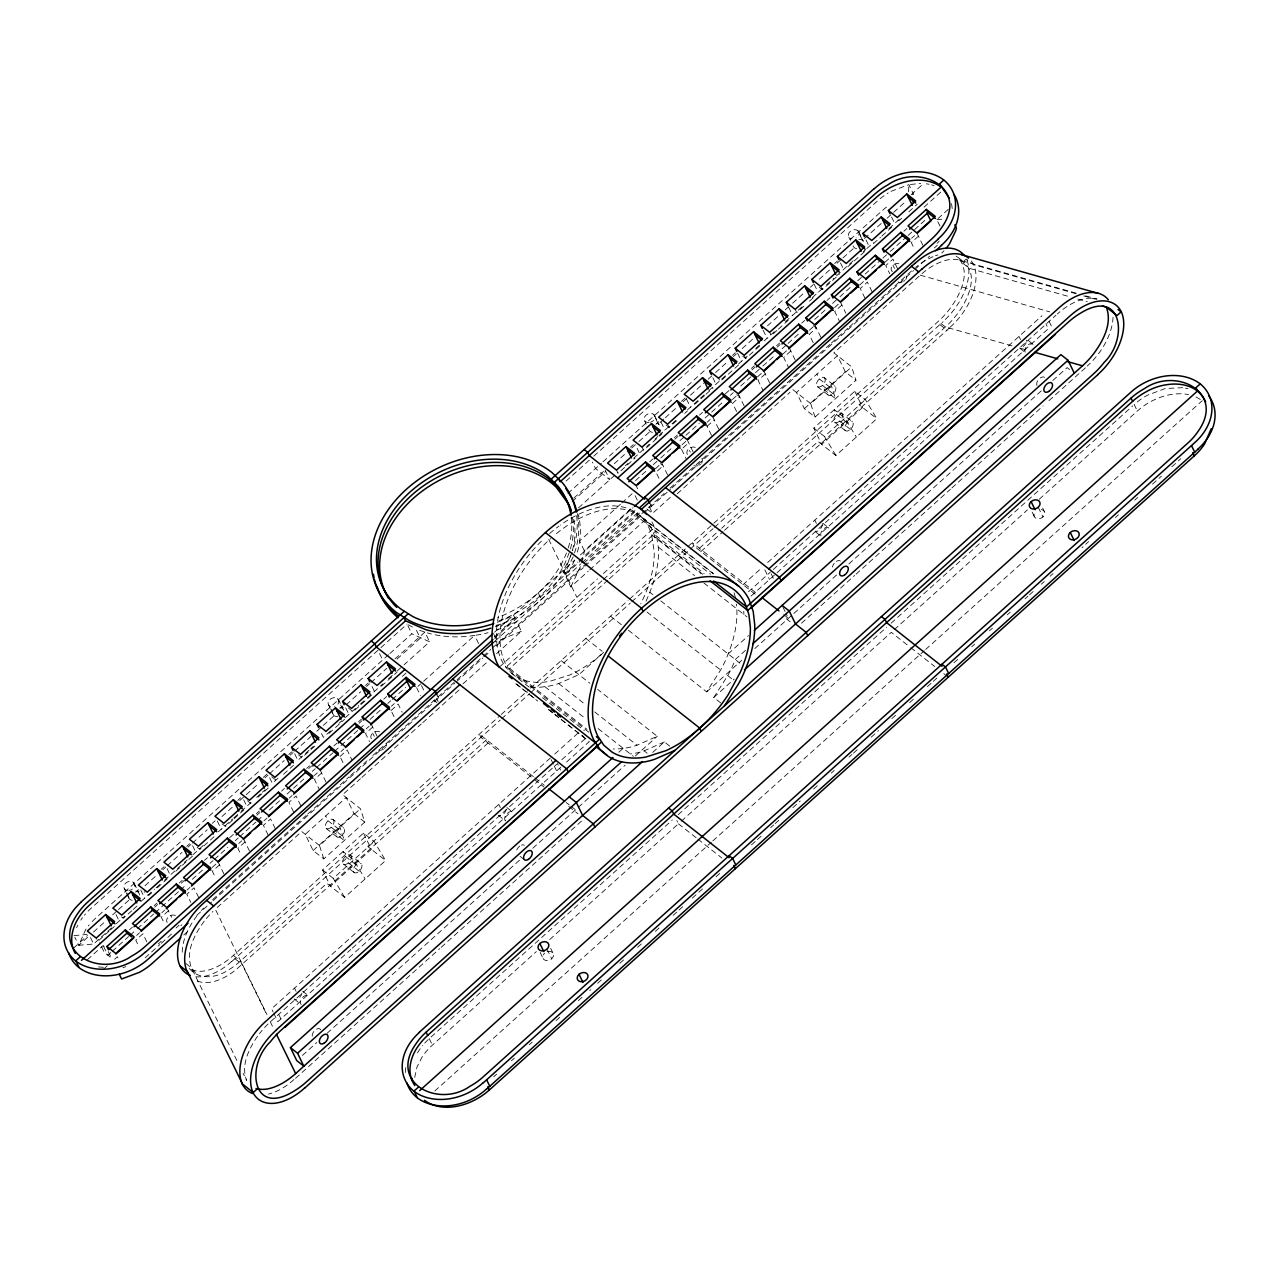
<?xml version="1.0" encoding="UTF-8"?>
<svg xmlns="http://www.w3.org/2000/svg" width="1279" height="1279" viewBox="0 0 1279 1279"><rect width="100%" height="100%" fill="white"/><g stroke="black" fill="none" stroke-linecap="round" stroke-linejoin="round"><path stroke-width="0.75" stroke-dasharray="5 3.75" d="M182.242 952.231C182.481 938.674 189.148 926.124 197.158 915.524A55.381 33.062 -51.8 0 1 199.188 912.982M908.586 191.818L908.889 184.64L920.752 183.409M414.716 1077.382L416.954 1067.086L422.198 1056.838A55.381 42.671 -25.9 0 1 432.398 1045.119L536.365 951.592M570.466 549.011L572.161 541.752A101.68 78.339 -25.9 0 0 572.289 516.908M572.48 550.37L573.727 544.982A101.68 78.339 -25.9 0 0 573.136 516.764M569.251 552.64L564.918 563.415A101.68 78.339 -25.9 0 1 502.647 619.436L495.932 621.946M572.033 552.256L566.501 566.661A101.68 78.339 -25.9 0 1 504.214 622.681L495.932 625.767M646.007 601.162A80.097 47.819 -51.8 0 0 649.812 592.257L651.443 588.164A107.324 64.078 -51.8 0 0 658.621 549.426L655.759 531.073L651.635 534.782L654.24 551.777A101.68 60.705 -51.8 0 1 644.36 596.174L640.763 603.864M628.341 630.195L706.663 691.859L720.621 670.004A80.097 47.819 -51.8 0 0 728.135 653.937L729.765 649.828A107.324 64.078 -51.8 0 0 736.944 611.09L736.496 604.136M573.168 556.845L564.503 573.935L562.92 570.69L564.295 568.579A107.324 82.687 -25.9 0 0 570.994 555.118M574.751 560.074L566.069 577.165L570.786 586.885L588.292 571.137M76.596 927.787L77.811 925.213M745.465 650.356L735.249 659.532A80.097 47.819 -51.8 0 1 727.735 675.616L713.778 697.471L722.939 704.681M417.482 1052.873L419.048 1050.347A55.381 42.671 -25.9 0 1 422.694 1045.455M570.786 586.885L580.762 565.894A80.097 61.728 -25.9 0 0 584.311 550.689L632.434 507.411M257.511 1036.246C248.973 1048.732 240.66 1065.183 246.655 1080.403L243.154 1073.257M204.272 921.136C194.712 934.118 185.199 951.56 191.466 967.899L237.894 1062.545M377.96 650.276L90.985 908.41A55.381 42.671 -25.9 0 0 84.43 915.22M380.87 647.654L407.106 624.072M566.069 481.08L589.379 460.12M593.792 456.139L877.81 200.675A55.381 42.671 -25.9 0 1 888.202 192.969M388.512 654.752L95.701 918.114A55.381 42.671 -25.9 0 0 91.193 922.591M389.967 653.441L411.822 633.792L429.632 641.786L404.036 664.808M567.876 493.422L601.466 463.206M602.937 461.879L882.526 210.395A55.381 42.671 -25.9 0 1 887.514 206.319M73.686 947.995L87.516 935.541M135.686 892.23L138.532 889.656M161.202 869.272L164.064 866.698M186.734 846.298L189.596 843.74M212.266 823.34L215.128 820.766M237.798 800.382L240.644 797.808M263.33 777.408L267.615 773.555M288.846 754.45L291.708 751.876M339.91 708.534L342.772 705.96M365.442 685.56L368.288 683.002M395.051 658.925L424.9 632.082L429.632 641.786M573.791 498.155L603.656 471.296M630.403 447.234L633.265 444.66M655.935 424.26L658.797 421.702M681.467 401.302L685.752 397.449M732.531 355.37L735.377 352.812M834.643 263.522L837.489 260.964M911.144 194.712L923.582 183.521M87.596 937.347L78.754 945.293L74.821 937.187M93.495 932.039L105.262 921.456M112.632 914.837L117.044 910.856M118.515 909.529L129.85 899.345L126.717 892.87M135.718 891.079A5.644 4.349 -25.9 0 1 138.036 891.975L139.059 891.063M144.991 885.739L156.837 875.076M162.769 869.752L165.726 867.082M167.213 865.755L182.018 852.438M187.949 847.114L190.907 844.444M192.394 843.117L207.198 829.799M222.002 816.482L233.865 805.818M239.781 800.494L259.045 783.18M264.961 777.856L267.919 775.186M269.405 773.859L284.21 760.541M290.141 755.218L293.099 752.548M294.586 751.221L310.877 736.576M316.808 731.236L334.123 715.664L330.973 709.19M343.332 707.383L342.308 708.31L337.592 698.59M346.241 704.777L360.758 691.715M366.561 686.487L369.471 683.881M370.926 682.57L386.897 668.214M397.05 659.069L420.279 638.189L415.563 628.469M572.193 501.544L605.575 471.519M614.288 463.685L630.259 449.313M631.698 448.002L637.518 442.774M638.956 441.479L650.148 431.407M663.801 419.128L658.333 424.036L653.617 414.332M665.288 417.801L677.119 407.138M683.05 401.814L688.965 396.474M690.452 395.147L706.743 380.487M708.214 379.16L714.146 373.836M715.616 372.493L727.463 361.845M733.395 356.505L736.352 353.851M742.268 348.512L752.644 339.191M767.448 325.873L779.295 315.21M785.21 309.886L791.125 304.562M792.612 303.219L804.459 292.571M810.374 287.231L813.348 284.577M819.263 279.238L831.11 268.59M837.026 263.25L841.47 259.253M842.957 257.926L854.34 247.678M881.215 223.505L862.526 240.324L857.809 230.604A5.644 4.349 -25.9 0 0 849.224 232.522A5.644 4.349 -25.9 0 0 851.958 238.869M887.114 218.197L906.251 200.979M95.046 942.751L106.349 932.567M107.772 931.288L112.008 927.483M116.293 923.63L124.814 915.972M141.106 901.295L154.583 889.193M155.99 887.914L161.65 882.83M164.495 880.272L182.945 863.677M184.352 862.414L187.182 859.856M192.889 854.74L204.224 844.54M218.405 831.766L232.586 819.024M233.993 817.761L239.653 812.661M241.091 811.382L251.036 802.429M256.695 797.329L260.948 793.524M262.355 792.245L265.185 789.703M277.991 778.192L272.331 783.276L269.182 776.801M309.166 750.133L297.847 760.318L293.914 752.212M310.589 748.87L313.419 746.328M330.462 730.996L323.379 737.359L320.23 730.869M338.935 723.354L341.765 720.812M345.346 717.599L358.807 705.48M360.23 704.217L365.89 699.117M367.297 697.854L382.933 683.801M388.592 678.701L392.829 674.896M396.922 671.203L402.613 666.087M578.508 507.875L618.125 472.239M625.207 465.876L628.021 463.334M633.697 458.234L649.316 444.181M654.976 439.097L657.806 436.555M658.989 435.484L670.596 425.044M672.019 423.765L677.678 418.681M687.606 409.728L698.958 399.528M700.364 398.265L706.024 393.165M708.854 390.623L720.237 380.391M721.66 379.112L725.896 375.291M738.67 363.812L747.192 356.154M755.665 348.512L759.918 344.706M764.202 340.853L775.538 330.637M785.45 321.732L796.833 311.5M798.24 310.221L803.899 305.137M812.405 297.495L825.179 285.984M826.602 284.721L833.668 278.358M836.498 275.816L853.541 260.484M863.213 251.787L865.595 249.645M866.794 248.574L873.413 242.61M888.985 228.605L901.775 217.11M109.131 931.128L97.812 941.312L96.229 938.067M110.538 929.849L114.774 926.044M131.817 910.712L123.344 918.338L119.778 915.54M133.24 909.433L137.477 905.628M151.689 892.838L148.86 895.38L144.111 891.639M157.349 887.754L167.245 878.849M175.815 871.143L192.777 855.875M214.073 836.738L199.924 849.464L196.358 846.65M232.522 820.127L225.456 826.49L220.707 822.765M233.929 818.864L243.841 809.959M258.054 797.169L269.373 786.985M283.586 774.211L293.483 765.306M314.762 746.153L302.036 757.6L298.471 754.802M328.975 733.379L344.531 719.374M371.486 695.136L353.1 711.684L348.352 707.942M381.446 686.168L397.018 672.178M620.891 470.8L635.039 458.074M646.423 447.842L661.978 433.837L659.612 431.966M666.151 425.076L669.125 427.426L677.614 419.784M684.681 413.421L687.51 410.879M694.657 404.452L704.553 395.547M705.96 394.284L713.042 387.921M738.575 364.947L720.173 381.494L718.606 378.248M742.747 356.202L745.705 358.536L759.854 345.81M776.897 330.478L771.237 335.562L769.67 332.332M778.303 329.215L788.216 320.294M803.836 306.241L796.769 312.604L795.186 309.374M809.495 301.157L815.155 296.073M819.327 287.311L822.301 289.646L839.264 274.377M847.817 266.687L864.796 251.419M873.349 243.713L880.432 237.35M881.839 236.087L891.735 227.182M901.711 218.213L898.881 220.755L896.515 218.885M908.777 211.85L917.267 204.224M87.356 959.714L103.151 945.517L105.517 947.387M402.357 676.383L406.45 672.706M924.046 207.134L941.28 191.626M154.104 905.676L157.061 903.022M179.284 883.038L182.242 880.368M204.464 860.383L207.422 857.713M229.644 837.729L234.089 833.732M256.312 813.748L259.269 811.094M281.492 791.109L284.45 788.44M306.672 768.455L309.63 765.785M358.52 721.82L361.477 719.15M383.7 699.165L386.658 696.511M674.369 437.722L677.326 435.052M699.549 415.067L702.507 412.398M751.381 368.432L754.354 365.778M776.561 345.794L779.535 343.124M801.741 323.139L804.715 320.469M826.921 300.485L829.895 297.831M903.949 231.211L906.907 228.541M129.483 929.769L132.44 927.115M154.663 907.131L157.621 904.461M181.33 883.149L184.288 880.48M256.871 815.203L259.829 812.533M308.719 768.567L311.676 765.897M333.899 745.913L336.857 743.259M359.079 723.274L362.037 720.605M649.748 461.815L652.706 459.145M674.928 439.161L677.886 436.507M725.289 393.868L729.733 389.871M751.94 369.887L754.914 367.217M777.12 347.233L780.094 344.563M110.825 952.567L107.868 955.221L103.151 945.517M112.312 951.224L128.603 936.58M130.09 935.237L136.006 929.913M137.492 928.586L153.784 913.925M155.271 912.598L178.964 891.271M180.451 889.944L186.366 884.62M192.298 879.281L204.144 868.633M210.076 863.293L213.033 860.639M214.504 859.296L227.838 847.306M235.256 840.655L238.214 837.985M239.685 836.658L255.992 821.997M257.463 820.67L263.394 815.331M269.309 810.007L281.172 799.343M287.088 794.019L306.352 776.705M312.268 771.365L315.242 768.711M316.712 767.368L333.004 752.723M334.49 751.381L358.184 730.069M359.671 728.742L364.115 724.745M370.031 719.406L381.893 708.758M387.809 703.418L390.782 700.764M392.253 699.421L405.587 687.431M635.535 480.6L647.382 469.953M653.297 464.613L659.229 459.289M660.715 457.962L672.562 447.298M679.964 440.631L684.409 436.635M685.896 435.308L699.229 423.317M705.145 417.977L724.41 400.663M730.325 395.339L733.283 392.669M740.701 386.002L754.034 374.012M755.505 372.685L761.437 367.361M762.908 366.018L774.77 355.37M782.172 348.703L786.617 344.706M788.088 343.38L799.951 332.716M814.755 319.398L826.602 308.735M832.533 303.411L838.448 298.071M839.935 296.744L851.782 286.08M857.713 280.756L863.629 275.433M865.116 274.09L881.407 259.445M882.894 258.102L888.809 252.778M890.296 251.451L906.587 236.791M908.074 235.464L927.323 218.133M136.613 935.381L139.571 932.711M161.793 912.726L164.751 910.072M186.974 890.088L189.931 887.418M212.154 867.434L216.599 863.437M238.805 843.453L241.779 840.783M263.986 820.798L266.959 818.144M289.166 798.16L292.14 795.49M314.346 775.506L317.32 772.836M341.013 751.524L343.971 748.854M366.194 728.87L369.151 726.216M391.374 706.232L394.332 703.562M655.392 468.753L661.307 463.43M682.043 444.772L686.487 440.775M707.223 422.118L710.181 419.448M732.403 399.464L736.848 395.467M757.584 376.825L762.028 372.828M782.764 354.171L787.209 350.174M809.431 330.19L813.876 326.193M834.611 307.536L839.056 303.539M859.792 284.897L864.236 280.9M884.972 262.243L889.417 258.246M911.639 238.262L914.597 235.592M103.551 969.162L107.708 965.437M114.614 959.218L117.38 956.724L118.963 959.969M168.444 910.792L161.298 917.219L164.447 923.694M219.508 864.876L212.362 871.303L215.512 877.778M245.024 841.918L237.894 848.329L241.044 854.82M321.621 773.028L314.474 779.455L319.19 789.159M340.006 756.481L347.153 750.07L351.869 759.774M372.669 727.096L365.538 733.522L369.471 741.612M391.07 710.564L398.201 704.137L402.134 712.227M417.961 686.375L420.679 683.913M423.605 681.291L474.637 635.375A80.097 61.728 -25.9 0 0 488.066 632.689M620.427 504.246L579.595 540.985A80.097 61.728 -25.9 0 1 577.293 552.432M621.882 502.935L633.553 492.447M657.47 470.944L663.177 465.796L660.412 463.622M682.986 447.97L688.71 442.838M707.095 426.291L714.226 419.88M765.29 373.948L758.143 380.375L762.86 390.095M790.822 350.99L783.675 357.417L788.392 367.121M841.87 305.057L834.739 311.484L839.456 321.205M918.466 236.167L911.319 242.594L914.469 249.069M940.001 226.111L936.852 219.636L949.306 208.429M494.541 632.21L574.591 560.186M580.442 554.942L632.977 507.683M494.653 636.75L515.085 618.381L513.503 615.135L511.088 616.43A107.324 82.687 -25.9 0 1 495.581 622.953M564.503 573.935L577.628 562.12M579.083 560.794L635.999 509.602M494.477 638.269L636.382 510.625M158.308 943.934L161.266 941.28M176.07 927.962L179.028 925.309M494.765 641.307L580.666 564.039M581.993 562.728L639.036 511.536M145.135 957.811L159.859 944.573M161.33 943.247L171.642 933.974M583.704 563.256L639.516 513.055M934.341 247.934L937.283 245.296M180.851 925.692L181.874 924.765M212.65 899.617L288.399 831.478M289.885 830.151L306.225 815.442M307.695 814.115L349.215 776.785M350.686 775.442L366.961 760.813M372.876 755.489L454.221 682.315M457.131 679.709L490.72 649.492M492.191 648.165L664.185 493.47M670.052 488.178L829.959 344.355M831.446 343.012L847.785 328.319M849.272 326.992L913.126 269.533M196.886 915.236L211.611 901.999M213.081 900.688L454.748 683.306M456.219 681.979L482.838 658.045M484.309 656.719L490.225 651.395M496.14 646.071L583.352 567.62M584.839 566.293L642.49 514.43M643.961 513.103L670.516 489.217M672.003 487.891L913.542 270.62M915.013 269.293L929.721 256.072M183.744 935.013L189.66 929.689M462.998 683.833L487.811 661.531M496.556 653.649L521.368 631.33L516.652 621.61L496.971 630.035M589.763 569.81L646.678 518.619M646.822 508.882L652.514 513.375L671.731 496.076M344.115 793.364L360.438 778.687M361.925 777.36L403.477 739.981M404.963 738.638L421.287 723.962M422.773 722.635L459.864 689.253M677.183 493.79L789.958 392.333M1076.055 293.147L959.937 260.213C950.537 257.511 940.736 261.332 932.631 265.984A55.381 33.062 -51.8 0 0 920.256 275.145L833.86 352.844L851.67 366.865L855.971 380.263L815.043 417.082L804.363 408.672L796.497 392.477L837.425 355.658L845.291 371.853L855.971 380.263M499.29 667.158L597.469 578.843M603.352 573.552L654.496 527.556L653.089 524.166A107.324 64.078 -51.8 0 0 651.219 520.697M601.977 580.794L506.948 666.279L586.949 729.286M603.464 579.451L653.953 534.046L704.153 573.568M607.893 580.138L508.85 669.221L505.189 663.193A101.68 60.705 -51.8 0 1 550.562 538.619M609.364 578.795L655.2 537.58L652.562 530.641A101.68 60.705 -51.8 0 0 554.462 535.23M313.115 850.519L354.059 813.7L346.193 797.504L305.249 834.324L313.115 850.519L323.795 858.928L364.739 822.109L360.438 808.728L342.628 794.707M804.363 408.672L845.291 371.853M323.795 858.928L319.494 845.547L360.438 808.728M815.043 417.082L810.726 403.684L851.67 366.865M363.492 833.141L371.358 849.336L330.414 886.155L322.564 869.96L363.492 833.141L374.171 841.55L385.603 860.543L344.659 897.362L326.864 883.341L240.468 961.057A55.381 33.062 -51.8 0 1 228.094 970.201C216.279 978.067 198.677 980.481 188.844 967.883C198.677 974.742 211.643 970.026 220.979 964.606A55.381 33.062 -51.8 0 0 233.354 955.445L499.817 715.76M854.724 391.278L862.59 407.473L821.662 444.293L813.796 428.097L854.724 391.278L865.403 399.688L876.834 418.681L835.89 455.5L818.096 441.495L721.644 528.259M501.288 714.449L529.01 689.509M530.465 688.198L628.053 600.427M629.508 599.116L686.423 547.924M687.878 546.613L938.29 321.365A55.381 33.062 -51.8 0 0 949.338 309.454C960.001 295.337 973.015 270.301 956.164 256.104M231.755 961.536L500.185 720.093M501.656 718.766L529.746 693.506M531.217 692.163L630.275 603.08M631.746 601.754L713.011 528.659M714.481 527.332L943.039 321.748M486.516 739.742L367.792 846.522L385.603 860.543M699.373 548.275L720.157 529.586M344.659 897.362L333.243 878.369L374.171 841.55M835.89 455.5L824.475 436.507L865.403 399.688M488.082 742.987L238.869 967.148A51.24 30.584 -51.8 0 1 195.591 980.242M700.956 551.505L723.067 531.616M724.538 530.289L950.153 327.36M603.624 652.418L578.923 674.641L558.667 683.546A80.097 47.819 -51.8 0 1 544.854 686.663L541.449 687.111A107.324 64.078 -51.8 0 1 528.739 686.727M550.354 757.999L271.564 1008.763L273.146 1012.009M554.718 754.066L578.028 733.107M742.827 584.871L761.756 567.844M767.64 562.552L1042.001 315.769M333.116 965.405L270.493 1021.729A55.381 33.062 -51.8 0 0 259.461 1033.64M334.586 964.094L350.766 949.53M352.237 948.203L368.416 933.654M369.887 932.327L386.066 917.778M387.553 916.451L445.092 864.7M446.563 863.373L462.838 848.728M464.309 847.401L482.055 831.446M483.526 830.119L557.468 763.611L560.618 770.086M561.849 759.678L586.613 737.407M748.487 591.793L770.342 572.129M773.299 569.475L915.252 441.783M916.723 440.456L1055.942 315.242M560.905 767.112L277.863 1021.713L273.93 1013.623M566.597 761.996L589.347 741.548L561.145 719.342M751.029 596.11L1048.3 328.719L1045.934 323.859M618.812 752.26L623.177 748.327A80.097 47.819 -51.8 0 0 636.99 745.225L657.246 736.304L597.709 689.445M728.135 653.937L748.551 635.567M302.468 1055.415L316.84 1042.497M327.104 1033.272L520.969 858.88M532.783 848.265L625.127 765.194M635.343 756.001L657.246 736.304M706.663 691.859L741.676 660.364M754.818 648.549L839.967 571.953M848.856 563.959L1041.234 390.91M1052.809 380.502L1067.166 367.585L1070.011 369.839M652.69 752.42L664.361 741.916L670.468 746.728M713.778 697.471L734.21 679.085M295.529 1078.325L439.72 948.634M441.191 947.307L582.728 819.999M801.501 623.225L854.58 575.47M856.051 574.143L932.727 505.189M934.198 503.862L950.393 489.281M951.864 487.97L1043.088 405.923M1048.972 400.631L1060.739 390.031M1062.209 388.72L1087.214 366.226M424.74 1043.104A55.381 42.671 -25.9 0 1 429.248 1038.628L672.322 819.983M678.238 814.675L886.683 627.19M891.111 623.193L1132.714 405.891M549.73 939.569L678.43 823.804L676.863 820.558M681.387 821.15L891.303 632.338L909.289 646.503M894.261 629.668L1027.437 509.889M1039.315 499.194L1137.335 411.023A55.381 42.671 -25.9 0 1 1150.556 401.686C1162.051 395.483 1175.577 392.093 1188.575 394.603M434.812 1090.987L711.348 842.237M712.835 840.911L924.221 650.771M925.692 649.444L1202.244 400.695M493.646 1076.806L496.604 1074.136M511.456 1060.771L514.43 1058.101M529.282 1044.735L532.256 1042.065M556.013 1020.69L561.961 1015.35M578.3 1000.658L582.76 996.645M597.613 983.279L603.544 977.939M619.835 963.295L624.28 959.298M637.582 947.323L642.026 943.326M655.344 931.352L659.772 927.371M673.09 915.396L677.518 911.399M679.005 910.072L683.434 906.076M692.307 898.098L702.667 888.793M715.984 876.818L720.413 872.822M751.46 844.891L755.905 840.895M757.376 839.568L761.82 835.587M770.677 827.609L773.635 824.939M775.122 823.612L781.037 818.304M792.852 807.657L800.254 801.006M813.556 789.047L817.984 785.05M831.286 773.092L834.244 770.438M849.032 757.136L851.99 754.466M853.461 753.139L859.376 747.831M871.207 737.184L878.593 730.533M891.895 718.574L896.339 714.577M909.641 702.619L914.069 698.622M927.387 686.663L931.815 682.666M933.286 681.339L939.202 676.031M953.99 662.73L958.435 658.733M971.736 646.758L974.694 644.088M989.498 630.787L992.456 628.133M1007.244 614.831L1010.202 612.161M1024.991 598.86L1027.948 596.206M1029.435 594.863L1035.351 589.555M1041.266 584.231L1044.224 581.561M1050.139 576.237L1053.097 573.584M1085.695 544.246L1088.669 541.577M1115.4 517.531L1118.374 514.861M1134.713 500.169L1137.686 497.499M1152.539 484.133L1161.444 476.124M1171.852 466.771L1180.757 458.745M664.361 741.916L644.12 750.821A80.097 47.819 -51.8 0 1 630.307 753.939M515.085 618.381L495.389 626.806M521.368 631.33L497.147 641.115A80.097 61.728 -25.9 0 1 492.799 642.41M891.015 191.338L908.889 184.64L913.606 194.36L910.584 195.079M933.03 256.631L925.5 260.388A55.381 33.062 -51.8 0 0 915.54 267.455M122.912 967.675L125.918 966.636M935.493 255.704L937.907 254.953M623.177 748.327L619.771 748.775A107.324 64.078 -51.8 0 1 613.265 748.934M936.852 219.636L942.431 219.157M74.038 935.573L87.052 934.453M103.439 967.292L97.828 966.892M1182.739 387.681L1165.281 388.512L1147.407 395.211A55.381 42.671 -25.9 0 0 1134.201 404.548L1137.335 411.023M926.348 183.808L929.034 184.256M1185.425 388.129L1188.015 388.736M1085.583 295.833L1096.998 299.078C1087.598 296.376 1077.797 300.197 1069.692 304.85A55.381 33.062 -51.8 0 0 1057.317 314.01M1076.151 293.754L973.351 264.609L966.237 259.013L962.144 262.691L969.258 268.302L1070.155 296.904M1083.761 295.913L1095.176 299.158M1077.765 299.062L1087.278 301.764M920.256 275.145L1049.691 311.852M1012.041 345.858L945.421 326.976L938.29 321.365M1019.651 348.016L1027.277 350.174M931.624 184.879L934.102 185.647M419.656 630.291L424.9 632.082M959.937 260.213C981.648 271.164 967.819 300.997 956.452 315.066A55.381 33.062 -51.8 0 1 945.421 326.96L859.024 404.676L876.834 418.681M1195.993 396.938L1200.901 399.815M408.433 624.823L412.43 627.078M509.841 671.635L515.757 676.335A101.68 60.705 -51.8 0 0 549.634 681.387L569.826 674.96A101.68 60.705 -51.8 0 0 602.329 653.569M957.635 257.095L964.766 262.707M1028.556 340.726L1032.824 344.083M1020.034 348.384L1025.726 352.876M939.873 324.594L946.988 330.206M813.38 325.681L816.354 328.016L809.207 334.443L813.924 344.163M824.443 377.769A5.644 3.373 -51.8 0 1 821.358 386.242A5.644 3.373 -51.8 0 1 816.881 382.469A5.644 3.373 -51.8 0 1 824.443 377.769L835.123 386.178A5.644 3.373 -51.8 0 1 832.037 394.651A5.644 3.373 -51.8 0 1 827.561 390.878A5.644 3.373 -51.8 0 1 835.123 386.178M830.007 387.329L819.311 378.92L816.961 374.06M833.141 393.804L822.461 385.395L824.827 390.255L835.507 398.664L831.206 385.283M817.345 386.562L828.025 394.971M841.742 413.389A5.644 3.373 -51.8 0 1 838.656 421.862A5.644 3.373 -51.8 0 1 834.18 418.105A5.644 3.373 -51.8 0 1 841.742 413.389L852.422 421.798A5.644 3.373 -51.8 0 1 849.336 430.272A5.644 3.373 -51.8 0 1 844.859 426.515A5.644 3.373 -51.8 0 1 852.422 421.798M847.306 422.965L836.626 414.556L834.26 409.696L844.939 418.105L856.37 437.098M850.439 429.44L839.759 421.031L842.126 425.891M834.643 422.182L845.323 430.591M792.932 389.663L810.726 403.684M813.796 428.097L824.475 436.507M736.8 394.572L739.758 396.906L732.627 403.333L737.343 413.053M822.909 523.335L828.616 527.811M815.826 532.128L820.095 535.485M910.792 647.67L934.773 666.567M943.774 673.649L948.267 677.183M755.585 592.529L692.259 542.664L693.826 545.909L755.218 594.239M783.691 614.671L788.376 618.349L786.025 613.488M786.217 618.652L790.87 622.313M642.729 517.819L713.33 573.408M713.41 573.951L636.686 513.55L637.965 517.052L710.58 574.239M657.566 538.747L703.002 574.511M651.635 534.782L700.7 573.408M658.477 547.236L694.513 575.598M703.914 583L746.984 616.91M649.812 592.257L652.945 594.735M660.779 600.89L739.838 663.146M646.982 612.033L720.621 670.004M727.735 675.616L733.842 680.412M610.531 616.174L622.393 625.527M585.83 638.397L602.137 651.251M561.113 660.635L589.891 683.274M558.667 683.546L585.302 704.521M594.703 711.923L636.99 745.209M644.12 750.821L647.158 753.219M544.854 686.663L585.59 718.734M598.124 728.598L633.361 756.337M588.868 732.212L505.285 666.407L507.667 669.509M511.472 673.234L531.632 689.093M542.472 697.647L584.343 730.597M516.604 684.041L536.093 699.613M548.611 709.477L553.311 713.17M554.878 714.401L559.578 718.111M515.757 683.785L520.457 687.494M522.024 688.726L537.692 701.052M548.643 709.685L553.343 713.394M554.91 714.625L559.61 718.318M561.177 719.565L586.246 739.294L582.233 735.377M678.43 823.804L696.415 837.969M697.918 839.152L721.9 858.033M533.359 776.625L479.385 734.146L480.968 737.375L533.039 778.383M534.91 777.856L544.278 785.242M566.149 802.445L569.267 804.907M570.834 806.138L575.518 809.831M433.949 700.364L436.794 702.603M534.59 779.598L543.895 786.937M568.707 806.457L578.012 813.78M506.868 807.561L512.559 812.053M498.346 815.235L505.477 820.83A5.644 3.373 -51.8 0 1 506.932 813.716A5.644 3.373 -51.8 0 1 513.119 812.757M520.089 856.386L524.374 859.744M354.059 813.7L364.739 822.109M333.211 819.615A5.644 3.373 -51.8 0 1 330.11 828.105A5.644 3.373 -51.8 0 1 325.649 824.331A5.644 3.373 -51.8 0 1 333.211 819.615L343.891 828.025A5.644 3.373 -51.8 0 1 340.79 836.514A5.644 3.373 -51.8 0 1 336.329 832.741A5.644 3.373 -51.8 0 1 343.891 828.025M338.759 829.192L328.079 820.782L325.729 815.922M271.756 776.833L276.504 780.574M341.909 835.667L331.229 827.257L333.595 832.117L344.275 840.527L339.958 827.129M326.113 828.408L336.793 836.818M350.51 855.251A5.644 3.373 -51.8 0 1 347.408 863.725A5.644 3.373 -51.8 0 1 342.948 859.952A5.644 3.373 -51.8 0 1 350.51 855.251L361.19 863.661A5.644 3.373 -51.8 0 1 358.104 872.134A5.644 3.373 -51.8 0 1 353.628 868.361A5.644 3.373 -51.8 0 1 361.19 863.661M356.058 864.812L345.378 856.402L343.028 851.542L353.707 859.952L365.123 878.961M359.207 871.287L348.527 862.877L350.894 867.738M343.411 864.044L354.091 872.454M319.494 845.547L301.7 831.526L215.32 909.225L266.991 1014.583M247.423 800.734L250.972 803.532M322.564 869.96L333.243 878.369M302.643 991.257L308.335 995.749A5.644 3.373 -51.8 0 0 302.691 997.412A5.644 3.373 -51.8 0 0 300.693 1003.823M294.122 998.931L301.236 1004.543M233.354 955.445L240.468 961.057L266.751 1014.631M234.92 958.69L242.051 964.286M185.775 963.423L191.466 967.899L195.975 973.495M503.382 663.481L501.64 660.396A101.68 60.705 -51.8 0 1 543.191 539.37M270.253 1021.761L273.77 1028.908M1049.132 321.381L1052.265 327.856M1019.027 336.441L1020.578 339.638M916.883 232.938L923.182 245.888M1042.689 508.083L1044.256 511.312M1038.228 507.235L1042.945 516.956M891.559 216.982L894.692 223.457M1032.153 512.128L1034.503 516.972M897.65 268.846L892.934 259.141L885.787 265.552L889.72 273.658M892.966 265.185L894.533 268.43M866.027 239.956L869.176 246.431M858.593 231.451L863.309 241.171M848.84 237.111L850.423 240.356M872.118 291.82L867.402 282.099L860.271 288.526L864.988 298.231M840.495 262.914L843.644 269.389M840.303 301.828L845.803 313.163M820.718 286.4L822.301 289.646M814.179 284.258L818.112 292.347M814.771 324.786L821.07 337.736M788.647 307.216L792.58 315.321M789.239 347.744L795.538 360.71M763.131 330.174L767.048 338.28M763.723 370.702L770.006 383.668M744.138 355.29L745.705 358.536M737.599 353.148L741.532 361.238M814.803 520.137L816.37 523.367M738.191 393.676L744.474 406.626M712.851 377.721L716 384.196M712.659 416.634L718.958 429.584M705.512 423.061L711.811 436.011M686.535 399.064L690.468 407.17M771.125 573.759L773.491 578.62M764.794 569.763L769.51 579.483M782.876 607.013L785.242 611.874M687.127 439.592L693.426 452.558M695.296 447.378A5.644 4.349 -25.9 0 0 688.71 448.865L690.276 452.095M681.563 449.265L686.279 458.969M667.558 424.18L669.125 427.426M661.003 422.038L664.936 430.128M654.4 415.179L659.117 424.9A5.644 4.349 -25.9 0 0 655.999 423.141M644.648 420.839L646.215 424.084M661.595 462.566L667.894 475.516M656.814 473.838L659.964 480.312M642.026 447.138L643.593 450.384M637.054 448.226L639.42 453.086M649.78 503.223L651.347 506.452M649.364 506.9L652.514 513.375M636.079 485.524L637.645 488.754M635.119 495.676L637.486 500.537M616.494 470.112L618.061 473.342M605.079 470.017L609.795 479.737L595.55 468.53L592.401 462.039M584.311 550.689L579.595 540.985L580.106 537.132A107.324 82.687 -25.9 0 0 578.46 514.973M548.723 539.338L576.893 597.357M538.219 592.912L541.353 599.387M493.998 634.624L497.147 641.115M551.137 759.614L553.503 764.474M554.287 766.105L556.637 770.949M478.57 643.481L474.637 635.375L470.112 636.063A107.324 82.687 -25.9 0 1 427.33 632.897M498.778 804.395L500.329 807.593M407.889 625.687L411.822 633.792M436.906 694.689L438.489 697.934M436.491 698.366L438.073 701.611M550.673 948.315L553.024 953.175M421.478 685.528L423.829 690.388M546.996 949.098L551.713 958.802M416.586 687.59L420.519 695.696M540.122 952.359L543.271 958.834M379.543 653.521L382.677 659.996M391.854 712.179L395.787 720.269M372.077 686.567L374.443 691.427M371.102 723.866L377.385 736.816M372.669 733.123L374.251 736.352M345.762 707.911L348.911 714.385M330.462 706.552A5.644 4.349 -25.9 0 1 329.934 699.469A5.644 4.349 -25.9 0 1 338.375 699.437L343.092 709.158M328.623 705.097L330.19 708.342M330.973 709.957L333.339 714.817M340.79 758.111L344.722 766.201M320.038 769.782L326.337 782.748M429.248 1038.628L432.398 1045.103M300.805 805.706L296.088 795.986L288.942 802.413L293.658 812.133M275.273 828.664L270.556 818.944L263.426 825.371L268.142 835.091M243.649 799.759L246.799 806.234M243.458 838.672L249.757 851.622M217.334 821.102L221.267 829.208M294.538 988.091L296.088 991.305M217.926 861.63L224.225 874.596M278.694 1014.375L281.044 1019.235M192.601 845.691L195.735 852.166M198.693 897.554L193.976 887.834L186.83 894.261L190.763 902.35M167.069 868.649L170.203 875.124M166.878 907.562L171.594 917.283M140.754 889.992L144.687 898.098M134.103 883.118L138.819 892.838A5.644 4.349 -25.9 0 1 139.363 895.044M133.32 882.27L138.036 891.975M124.351 888.777L125.934 892.023M126.717 893.637L129.067 898.497M146.845 941.856L142.912 933.766L135.782 940.193L138.915 946.668M116.005 914.581L119.155 921.056M108.283 951.56L111.433 958.035L104.302 952.423L99.586 942.703M90.473 937.539L93.623 944.014L78.754 945.293L85.517 929.849A55.381 42.671 -25.9 0 1 89.146 924.941M650.403 531.233L648.997 527.843A101.68 60.705 -51.8 0 0 560.234 525.189M734.082 592.737L735.425 597.581M951.544 203.633L952.519 210.763M743.723 611.33L743.93 614.512M405.347 1072.537A51.24 39.473 -25.9 0 1 405.859 1067.086M1041.154 509.554A5.644 4.349 -25.9 0 1 1044.128 515.517A5.644 4.349 -25.9 0 1 1035.974 518.267A5.644 4.349 -25.9 0 1 1035.83 511.344M1083.041 546.741A5.644 4.349 -25.9 0 1 1082.114 547.78M547.108 951.736A5.644 4.349 -25.9 0 1 553.503 955.781A5.644 4.349 -25.9 0 1 545.525 960.417A5.644 4.349 -25.9 0 1 544.598 953.207M590.866 989.642A5.644 4.349 -25.9 0 1 589.699 990.506M971.305 260.964A51.24 30.584 -51.8 0 1 973.527 264.449A51.24 30.584 -51.8 0 1 950.105 327.232M966.972 260.181A51.24 30.584 -51.8 0 1 942.975 321.621M1113.05 317.16A51.24 30.584 -51.8 0 1 1087.166 366.098M549.602 533.535A101.68 60.705 -51.8 0 1 558.891 526.165M206.319 918.594A55.381 33.062 -51.8 0 1 212.953 911.431M201.331 910.504A55.381 33.062 -51.8 0 1 203.553 908.122M294.01 1079.524A51.24 30.584 -51.8 0 1 268.414 1094.057M231.691 961.408A51.24 30.584 -51.8 0 1 194.392 976.532M1036.981 385.507A5.644 3.373 -51.8 0 1 1038.98 379.08A5.644 3.373 -51.8 0 1 1044.607 377.417M1026.525 340.15A5.644 3.373 -51.8 0 1 1026.493 341.301M1026.158 342.564A5.644 3.373 -51.8 0 1 1020.37 347.76M1025.182 352.157A5.644 3.373 -51.8 0 1 1028.252 344.786A5.644 3.373 -51.8 0 1 1033.64 345.762M312.22 1036.198A5.644 3.373 -51.8 0 1 315.561 1029.787A5.644 3.373 -51.8 0 1 320.677 1029.803M302.004 992.968A5.644 3.373 -51.8 0 1 294.905 999.347M506.228 809.271A5.644 3.373 -51.8 0 1 499.146 815.65M516.78 850.055A5.644 3.373 -51.8 0 1 520.329 845.675M521.48 845.099A5.644 3.373 -51.8 0 1 524.342 845.355M820.974 535.885A5.644 3.373 -51.8 0 1 824.044 528.515A5.644 3.373 -51.8 0 1 829.431 529.49M822.301 523.878A5.644 3.373 -51.8 0 1 820.031 529.33A5.644 3.373 -51.8 0 1 815.187 531.409M832.485 567.061A5.644 3.373 -51.8 0 1 834.244 563.304M836.37 561.401A5.644 3.373 -51.8 0 1 840.367 561.097M571.249 517.1A101.68 78.339 -25.9 0 1 567.141 551.217M566.469 553.008A101.68 78.339 -25.9 0 1 497.771 617.501M576.637 515.693A107.324 82.687 -25.9 0 1 572.704 550.546M574.479 552.944A80.097 61.728 -25.9 0 0 578.012 537.74L578.54 533.887A107.324 82.687 -25.9 0 0 577.293 513.518M939.282 241.06A55.381 42.671 -25.9 0 1 937.091 243.346M943.998 250.78A55.381 42.671 -25.9 0 1 941.808 253.05M80.785 920.129A55.381 42.671 -25.9 0 1 82.527 917.651M132.185 900.256A5.644 4.349 -25.9 0 1 128.619 897.442M127.468 890.536A5.644 4.349 -25.9 0 1 125.326 883.469A5.644 4.349 -25.9 0 1 134.295 883.437A5.644 4.349 -25.9 0 1 128.859 890.536M167.165 922.479A5.644 4.349 -25.9 0 1 169.036 916.388A5.644 4.349 -25.9 0 1 176.134 915.972M386.274 743.85A5.644 4.349 -25.9 0 1 386.082 746.233M385.443 747.4A5.644 4.349 -25.9 0 1 384.515 748.439M383.332 749.302A5.644 4.349 -25.9 0 1 377.913 749.926M371.358 738.75A5.644 4.349 -25.9 0 1 373.244 732.659A5.644 4.349 -25.9 0 1 380.327 732.243M337.832 716.576A5.644 4.349 -25.9 0 1 332.796 712.611M339.974 707.399A5.644 4.349 -25.9 0 1 343.539 710.197M338.375 699.437A5.644 4.349 -25.9 0 1 334.522 706.536M701.851 458.553A5.644 4.349 -25.9 0 1 701.484 463.126M700.54 464.181A5.644 4.349 -25.9 0 1 699.357 465.044M698.014 465.652A5.644 4.349 -25.9 0 1 693.953 465.652M652.482 432.318A5.644 4.349 -25.9 0 1 648.917 429.52M858.817 239.413A5.644 4.349 -25.9 0 1 863.853 243.378M856.674 248.59A5.644 4.349 -25.9 0 1 853.109 245.792M906.571 275.912A5.644 4.349 -25.9 0 1 905.74 279.462M904.797 280.501A5.644 4.349 -25.9 0 1 903.629 281.364M902.287 281.972A5.644 4.349 -25.9 0 1 898.21 281.988M649.14 422.598A5.644 4.349 -25.9 0 1 644.776 416.634A5.644 4.349 -25.9 0 1 653.905 414.588A5.644 4.349 -25.9 0 1 650.563 422.278M687.383 454.493A5.644 4.349 -25.9 0 1 688.71 448.865M857.809 230.604A5.644 4.349 -25.9 0 1 856.099 237.942M892.438 271.676A5.644 4.349 -25.9 0 1 892.454 265.696A5.644 4.349 -25.9 0 1 899.553 263.698"/><path stroke-width="1.5" d="M913.238 203.329L913.382 199.748M1211.245 428.705L1204.498 444.149A55.381 42.671 -25.9 0 1 1194.298 455.884L489.361 1089.964A55.381 42.671 -25.9 0 1 476.14 1099.301C460.648 1107.726 439.592 1111.451 424.452 1100.292M724.458 705.88L738.415 684.025A80.097 47.819 -51.8 0 0 745.929 667.942L747.576 663.849A107.324 64.078 -51.8 0 0 754.754 625.111L753.235 611.586L749.222 599.835A107.324 64.078 -51.8 0 0 641.562 608.26L545.43 532.576M81.121 901.983L404.18 611.378M874.276 188.541L551.201 479.145L552.768 482.375M408.081 613.888L87.851 901.919A55.381 42.671 -25.9 0 0 77.651 913.654C50.057 952.567 100.114 978.259 131.593 956.116A55.381 42.671 -25.9 0 0 144.799 946.78L493.07 633.521M490.864 628.149A80.097 61.728 -25.9 0 1 473.07 632.146L468.53 632.833A107.324 82.687 -25.9 0 1 425.747 629.652L405.523 620.827L89.418 905.164A55.381 42.671 -25.9 0 0 79.218 916.883C72.12 927.339 68.506 941.952 75.349 953.431M105.725 914.517L87.34 931.064L96.229 938.067L114.614 921.535L105.725 914.517L111.225 925.852M131.257 891.559L112.856 908.106L121.761 915.109L140.146 898.561L131.257 891.559L136.757 902.894M156.773 868.601L138.388 885.132L147.293 892.15L165.678 875.603L156.773 868.601L162.289 879.936M182.305 845.627L163.92 862.174L172.825 869.176L191.21 852.645L182.305 845.627L187.805 856.962M207.837 822.669L189.452 839.216L198.341 846.218L216.743 829.671L207.837 822.669L213.337 834.004M233.37 799.711L214.984 816.242L223.873 823.26L242.259 806.713L233.37 799.711L238.869 811.046M258.902 776.753L240.5 793.284L249.405 800.286L267.791 783.755L258.902 776.753L264.401 788.088M284.418 753.779L266.032 770.326L274.937 777.328L293.323 760.797L284.418 753.779L289.933 765.114M291.564 747.368L309.95 730.821L318.855 737.823L300.469 754.37L291.564 747.368L293.131 750.597M317.096 724.394L335.482 707.863L344.387 714.865L325.985 731.412L317.096 724.394L318.663 727.639M342.628 701.436L361.014 684.889L369.903 691.907L351.517 708.438L342.628 701.436L344.195 704.681M368.144 678.478L386.53 661.93L395.435 668.933L377.049 685.48L368.144 678.478L369.727 681.707M625.975 446.563L607.589 463.094L616.494 470.112L634.88 453.565L625.975 446.563L631.49 457.898M651.507 423.589L633.121 440.136L642.026 447.138L660.412 430.607L651.507 423.589L657.006 434.924M677.039 400.631L658.653 417.178L667.558 424.18L685.944 407.633L677.039 400.631L682.538 411.966M702.571 377.673L684.185 394.204L693.074 401.222L711.46 384.675L702.571 377.673L708.07 389.008M709.701 371.246L728.103 354.715L736.992 361.717L718.606 378.248L709.701 371.246L711.284 374.491M735.233 348.288L753.619 331.741L762.524 338.759L744.138 355.29L735.233 348.288L736.816 351.517M760.765 325.33L779.151 308.783L788.056 315.785L769.67 332.332L760.765 325.33L762.332 328.559M786.297 302.356L804.683 285.825L813.588 292.827L795.186 309.374L786.297 302.356L787.864 305.601M811.829 279.398L830.215 262.85L839.104 269.869L820.718 286.4L811.829 279.398L813.396 282.643M837.345 256.44L855.731 239.892L864.636 246.895L846.25 263.442L837.345 256.44L838.928 259.669M862.877 233.465L881.263 216.934L890.168 223.937L871.782 240.484L862.877 233.465L864.444 236.711M888.409 210.507L906.795 193.976L915.7 200.979L897.314 217.51L888.409 210.507L889.976 213.753M79.906 957.108L75.813 960.801L78.946 967.276M943.662 180.179L939.569 183.856L949.258 198.181M81.472 960.353L404.867 669.461M617.741 477.994L941.136 187.102C925.996 175.942 904.94 179.668 889.449 188.093A55.381 42.671 -25.9 0 0 876.227 197.446L560.122 481.767L558.555 478.538M106.908 946.476L125.31 929.945L134.199 936.947L115.813 953.479L106.908 946.476L108.491 949.721L126.877 933.174L125.31 929.945M150.826 906.971L132.44 923.518L141.345 930.52L159.731 913.989L150.826 906.971L152.409 910.216L159.923 916.132M176.358 884.013L157.972 900.56L166.878 907.562L185.263 891.015L176.358 884.013L177.925 887.258L185.455 893.174M201.89 861.055L183.505 877.586L192.394 884.604L210.795 868.057L201.89 861.055L203.457 864.284L210.875 870.136M227.422 838.081L209.037 854.628L217.926 861.63L236.311 845.099L227.422 838.081L228.989 841.326L236.407 847.162M252.938 815.123L234.553 831.67L243.458 838.672L261.843 822.141L252.938 815.123L254.521 818.368L261.939 824.204M278.47 792.165L260.085 808.696L268.99 815.714L287.375 799.167L278.47 792.165L280.053 795.394L287.471 801.246M304.002 769.207L285.617 785.738L294.522 792.74L312.907 776.209L304.002 769.207L305.569 772.436L312.987 778.271M329.534 746.233L311.149 762.78L320.038 769.782L338.439 753.251L329.534 746.233L331.101 749.478L338.519 755.313M355.066 723.274L336.665 739.822L345.57 746.824L363.955 730.277L355.066 723.274L356.633 726.52L364.051 732.355M362.197 716.848L380.582 700.316L389.487 707.319L371.102 723.866L362.197 716.848L363.78 720.093M387.729 693.889L406.114 677.342L415.02 684.361L396.634 700.892L387.729 693.889L389.296 697.135M645.559 461.975L627.174 478.522L636.079 485.524L654.464 468.977L645.559 461.975L647.142 465.22L654.656 471.136M671.091 439.017L652.706 455.548L661.595 462.566L679.996 446.019L671.091 439.017L672.658 442.246L680.172 448.162M696.623 416.043L678.238 432.59L687.127 439.592L705.512 423.061L696.623 416.043L698.19 419.288L705.704 425.204M722.155 393.085L703.754 409.632L712.659 416.634L731.044 400.103L722.155 393.085L723.722 396.33L731.236 402.245M747.671 370.127L729.286 386.658L738.191 393.676L756.576 377.129L747.671 370.127L749.254 373.356L756.768 379.287M773.203 347.169L754.818 363.7L763.723 370.702L782.108 354.171L773.203 347.169L774.77 350.398L782.3 356.313M798.736 324.195L780.35 340.742L789.239 347.744L807.641 331.213L798.736 324.195L800.302 327.44L807.816 333.355M805.882 317.784L824.268 301.236L833.157 308.239L814.771 324.786L805.882 317.784L807.449 321.013L825.834 304.482L824.268 301.236M831.398 294.81L849.784 278.278L858.689 285.281L840.303 301.828L831.398 294.81L832.981 298.055M856.93 271.851L875.316 255.304L884.221 262.323L865.835 278.854L856.93 271.851L858.497 275.097L876.898 258.55L875.316 255.304M882.462 248.893L900.848 232.346L909.753 239.365L891.367 255.896L882.462 248.893L884.029 252.123L902.414 235.592L900.848 232.346M926.38 209.388L907.994 225.919L916.883 232.938L935.285 216.391L926.38 209.388L927.946 212.634L935.365 218.469M134.023 926.747L152.409 910.216M159.539 903.789L177.925 887.258M185.071 880.831L203.457 864.284M210.603 857.873L228.989 841.326M236.135 834.899L254.521 818.368M261.651 811.941L280.053 795.394M287.183 788.983L305.569 772.436M312.715 766.009L331.101 749.478M338.248 743.051L356.633 726.52M365.186 718.814L382.165 703.546L380.582 700.316M390.719 695.856L407.697 680.588L406.114 677.342M628.74 481.751L647.142 465.22M654.272 458.793L672.658 442.246M679.804 435.835L698.19 419.288M705.337 412.861L723.722 396.33M730.869 389.903L749.254 373.356M756.385 366.945L774.77 350.398M781.917 343.971L800.302 327.44M834.388 296.776L851.366 281.508L849.784 278.278M909.561 229.165L927.946 212.634M115.861 954.038L133.64 938.051M141.042 931.384L158.82 915.396M166.238 908.729L176.598 899.409M179.556 896.739L185.487 891.415M191.418 886.091L210.667 868.761M218.07 862.11L235.848 846.122M243.25 839.456L250.652 832.789M255.097 828.792L261.028 823.468M268.43 816.801L287.695 799.487M293.61 794.163L311.389 778.176M320.278 770.182L336.569 755.521M345.458 747.528L354.347 739.534M357.305 736.864L363.236 731.54M370.638 724.873L388.416 708.886M397.305 700.892L410.623 688.901L405.907 679.181M637.613 484.741L653.905 470.08M662.794 462.087L670.196 455.436M673.154 452.766L679.085 447.442M687.974 439.448L698.334 430.112M701.308 427.442L705.752 423.445M713.154 416.794L729.446 402.134M739.806 392.813L754.626 379.479M763.515 371.486L773.875 362.165M776.849 359.495L781.293 355.498M788.695 348.847L806.473 332.86M815.347 324.866L831.654 310.205M840.527 302.212L847.945 295.545M850.903 292.891L858.305 286.224M865.707 279.557L876.083 270.237M879.041 267.567L883.485 263.57M890.887 256.919L908.666 240.932M917.555 232.938L930.888 220.947L926.955 212.842M634.432 506.372L931.624 239.045A55.381 42.671 -25.9 0 0 941.824 227.326C969.418 188.413 919.361 162.721 887.882 184.863A55.381 42.671 -25.9 0 0 874.66 194.2L554.431 482.247L555.997 485.492M145.198 952.439L492.991 639.596M639.34 507.955L938.354 238.997M493.31 642.506L203.441 903.23A51.24 30.584 -51.8 0 0 180.083 966.141A51.24 30.584 -51.8 0 0 190.331 975.461M641.019 509.65L914.725 263.442M188.061 923.182L148.348 958.914A51.24 39.473 -25.9 0 1 78.77 967.436A51.24 39.473 -25.9 0 1 68.586 952.679M935.62 250.78L941.504 245.472M459.769 684.681L210.571 908.841A51.24 30.584 -51.8 0 0 187.198 971.736A51.24 30.584 -51.8 0 0 189.42 975.222M672.642 493.214L921.855 269.054M180.787 937.683L152.665 962.975A55.381 42.671 -25.9 0 1 139.459 972.312L121.585 979.011L119.235 974.15M555.901 760.365L265.76 1021.345A51.24 30.584 -51.8 0 0 242.386 1084.256M768.775 568.899L1058.916 307.919A51.24 30.584 -51.8 0 1 1108.365 299.83M276.44 1029.755L599.515 739.166L596.366 736.688M601.418 742.092L281.172 1030.139A55.381 33.062 -51.8 0 0 270.141 1042.049C245.68 1065.583 252.091 1117.222 293.962 1091.115A55.381 33.062 -51.8 0 0 306.336 1081.97L1093.161 374.235A55.381 33.062 -51.8 0 0 1104.193 362.341C1128.654 338.791 1122.243 287.167 1080.371 313.259A55.381 33.062 -51.8 0 0 1067.997 322.42L747.751 610.467L710.101 580.81M284.977 1027.325L596.462 747.144M751.045 608.117L1055.415 334.331M290.445 1047.629L297.559 1053.241L303.842 1066.19L296.728 1060.579L290.445 1047.629L612.977 757.52M754.386 630.323L1060.883 354.635L1067.997 360.246L1074.296 373.196M257.335 1088.813L253.242 1092.506L242.562 1084.096L187.373 971.576L180.259 965.981M297.559 1053.241L621.562 761.804M752.755 643.801L1067.997 360.246M255.976 1088.493C265.377 1091.195 275.177 1087.374 283.283 1082.705A55.381 33.062 -51.8 0 0 295.657 1073.561L642.474 761.613M744.426 669.908L1082.482 365.826A55.381 33.062 -51.8 0 0 1093.513 353.931C1103.074 340.949 1112.602 323.507 1106.319 307.152L1102.514 306.081M304.738 1088.061L1097.894 374.635M419.368 1032.201L1130.652 392.413A51.24 39.473 -25.9 0 1 1200.23 383.892A51.24 39.473 -25.9 0 1 1194.602 442.758L483.462 1082.658M426.099 1032.153L1131.052 398.073A55.381 42.671 -25.9 0 1 1144.257 388.736C1175.737 366.593 1225.81 392.285 1198.199 431.199A55.381 42.671 -25.9 0 1 1187.999 442.918L483.062 1076.998A55.381 42.671 -25.9 0 1 469.857 1086.351C438.377 1108.493 388.304 1082.785 415.915 1043.872A55.381 42.671 -25.9 0 1 426.115 1032.153L427.682 1035.398A55.381 42.671 -25.9 0 0 417.482 1047.117C409.904 1058.101 406.434 1074.088 414.876 1085.583M427.682 1035.398L1132.618 401.318A55.381 42.671 -25.9 0 1 1145.84 391.966C1164.258 381.062 1195.721 378.888 1205.649 402.054M418.169 1087.342L414.076 1091.019L417.21 1097.494M1200.054 384.052L1195.945 387.729L1197.528 390.974L419.736 1090.587M486.596 1089.132L1197.879 449.345M675.04 750.325L654.8 759.23A80.097 47.819 -51.8 0 1 640.987 762.348L637.566 762.78A107.324 64.078 -51.8 0 1 608.58 756.592L600.027 749.382L593.664 739.758A107.324 64.078 -51.8 0 1 641.562 608.26L643.129 611.506A101.68 60.705 -51.8 0 0 597.757 736.08L603.784 745.193L611.89 752.02A101.68 60.705 -51.8 0 0 645.767 757.072L665.959 750.645A101.68 60.705 -51.8 0 0 728.231 694.625L740.493 671.859A101.68 60.705 -51.8 0 0 750.357 627.461L748.918 614.655L745.129 603.528A101.68 60.705 -51.8 0 0 643.129 611.506M961.264 254.537L1098.325 293.403M1034.887 352.333L1057.733 358.807M1067.246 361.509L1082.482 365.826M1118.038 309.486L1121.091 311.884L1116.999 315.561L1106.319 307.152M908.362 197.206L915.78 203.041M882.846 220.164L889.369 225.312M902.414 235.592L909.945 241.507M911.559 266.304L918.674 271.915M857.314 243.138L865.02 249.213M876.898 258.55L884.413 264.465M831.782 266.096L839.504 272.171M851.366 281.508L858.88 287.423M806.25 289.054L812.789 294.202M825.834 304.482L833.348 310.397M780.718 312.028L787.256 317.16M755.202 334.986L761.724 340.118M729.669 357.944L736.192 363.092M704.137 380.902L710.66 386.05M678.605 403.876L685.144 409.008M653.089 426.834L659.612 431.966M881.455 616.574L885.004 619.372L886.587 622.617L942.047 666.279M941.968 664.233L945.533 667.03L948.682 673.505M627.557 449.792L634.08 454.94M665.528 487.603L779.455 577.309L781.021 580.538M584.119 449.521L587.685 452.334L589.251 455.564L644.728 499.242M644.648 497.179L648.213 499.977L649.78 503.223M782.093 605.399L789.207 611.01L795.506 623.96L806.186 632.37L807.752 635.599M761.836 597.453L779.007 610.978M642.713 510.609L738.83 586.294M713.57 580.986L746.52 606.917L1069.596 316.329A51.24 30.584 -51.8 0 1 1121.267 311.724A51.24 30.584 -51.8 0 1 1097.846 374.507M608.276 656.079L699.757 728.103L701.324 731.348M481.496 653.137L595.406 742.843M508.994 676.287L512.128 678.765M543.463 703.418L548.163 707.127M551.297 709.589L554.431 712.067M557.564 714.529L560.698 716.991M595.662 746.281L607.141 755.553M668.581 808.04L672.146 810.854L673.713 814.083L729.174 857.761M729.11 855.699L732.659 858.497L735.809 864.972M452.654 679.085L566.581 768.775L568.148 772.02M371.262 641.003L374.811 643.801L376.394 647.046L430.352 689.525M431.774 688.646L435.34 691.459L436.906 694.689M569.219 796.865L576.349 802.477L582.632 815.426L593.312 823.836L594.895 827.081M548.963 788.919L564.583 801.214M388.113 665.176L395.531 671.011M407.697 680.588L415.115 686.423M362.581 688.134L370.302 694.209M382.165 703.546L389.679 709.477M337.048 711.092L344.467 716.943M311.516 734.066L318.935 739.901M286 757.024L293.419 762.86M260.468 779.982L267.887 785.818M234.936 802.94L242.355 808.792M209.404 825.914L216.822 831.75M183.888 848.872L191.29 854.708M206.622 900.384L213.737 905.996M158.356 871.83L166.062 877.906M132.824 894.804L140.53 900.864M107.292 917.762L115.014 923.838M126.877 933.174L131.625 936.915M565.91 488.578L571.921 498.171A107.324 82.687 -25.9 0 1 576.877 511.744M499.29 667.158L497.531 664.073A107.324 64.078 -51.8 0 1 538.763 538.907A107.324 64.078 -51.8 0 1 646.726 514.542M276.392 1034.263L295.657 1073.561M1191.564 445.731L1194.714 452.206M1192.731 452.638L1194.298 455.884M1131.052 398.073L1132.618 401.318M954.853 224.848L956.436 228.078L955.765 230.668L949.673 243.522A55.381 42.671 -25.9 0 1 946.044 248.43M906.795 193.976L912.295 205.311M1070.267 532.464A5.644 4.349 -25.9 0 0 1072.058 539.85A5.644 4.349 -25.9 0 0 1079.156 533.471A5.644 4.349 -25.9 0 0 1070.267 532.464L1074.2 540.553M1031.114 501.624A5.644 4.349 -25.9 0 0 1032.904 509.026A5.644 4.349 -25.9 0 0 1039.987 502.647A5.644 4.349 -25.9 0 0 1031.114 501.624L1035.047 509.729M881.263 216.934L886.779 228.27M855.731 239.892L861.247 251.228M830.215 262.85L835.715 274.186M804.683 285.825L810.183 297.16M779.151 308.783L784.651 320.118M946.684 673.937L948.267 677.183M753.619 331.741L759.134 343.076M728.103 354.715L733.602 366.05M733.826 865.419L735.393 868.649M579.035 974.326A5.644 4.349 -25.9 0 0 580.826 981.712A5.644 4.349 -25.9 0 0 587.924 975.333A5.644 4.349 -25.9 0 0 579.035 974.326L582.968 982.416M403.956 617.597L405.523 620.827M539.866 943.486A5.644 4.349 -25.9 0 0 541.672 950.873A5.644 4.349 -25.9 0 0 548.755 944.494A5.644 4.349 -25.9 0 0 539.866 943.486L543.799 951.576M386.53 661.93L392.045 673.266M361.014 684.889L366.513 696.24M335.482 707.863L340.981 719.198M486.628 1079.812L489.777 1086.287M487.795 1086.718L489.361 1089.964M309.95 730.821L315.449 742.156M411.95 1078.213L412.462 1080.515M1208.847 396.026A51.24 39.473 -25.9 0 1 1197.752 449.249M483.318 1082.562A51.24 39.473 -25.9 0 1 413.9 1091.179A51.24 39.473 -25.9 0 1 419.512 1032.313M486.468 1089.037A51.24 39.473 -25.9 0 1 417.034 1097.67A51.24 39.473 -25.9 0 1 406.85 1082.897M921.919 269.182A51.24 30.584 -51.8 0 1 965.133 255.96M966.876 256.951A51.24 30.584 -51.8 0 1 968.491 258.118M914.789 263.57A51.24 30.584 -51.8 0 1 964.19 255.368M621.738 633.281A101.68 60.705 -51.8 0 1 619.484 636.015M276.488 1029.883A51.24 30.584 -51.8 0 0 253.066 1092.666A51.24 30.584 -51.8 0 0 304.69 1087.933M252.65 1093.561A51.24 30.584 -51.8 0 1 242.386 1084.256M576.078 512.064A107.324 82.687 -25.9 0 0 562.472 482.807L551.904 472.495A107.324 82.687 -25.9 0 0 406.482 489.202A107.324 82.687 -25.9 0 0 396.346 612.417L409.28 620.603A107.324 82.687 -25.9 0 0 493.822 623.56M570.994 515.389A101.68 78.339 -25.9 0 0 557.82 485.94L547.812 476.172A101.68 78.339 -25.9 0 0 410.047 491.999A101.68 78.339 -25.9 0 0 400.439 608.74L412.685 616.494A101.68 78.339 -25.9 0 0 492.783 619.292M570.13 508.562A101.68 78.339 -25.9 0 1 571.121 511.856M396.714 607.333A101.68 78.339 -25.9 0 1 414.892 492.399A101.68 78.339 -25.9 0 1 549.394 479.417L559.403 489.186L566.869 500.665A101.68 78.339 -25.9 0 1 569.571 506.948M397.929 615.663A107.324 82.687 -25.9 0 1 374.523 579.659M374.123 577.884A107.324 82.687 -25.9 0 1 373.452 574.271M398.041 617.725A107.324 82.687 -25.9 0 1 377.049 586.406M388.608 598.444A101.68 78.339 -25.9 0 1 427.873 487.123A101.68 78.339 -25.9 0 1 556.269 487.299L568.436 503.91A101.68 78.339 -25.9 0 1 571.137 510.193M874.404 188.652A51.24 39.473 -25.9 0 1 943.838 180.019A51.24 39.473 -25.9 0 1 938.21 238.901M953.926 194.28A51.24 39.473 -25.9 0 1 941.36 245.376M81.248 902.079A51.24 39.473 -25.9 0 0 75.621 960.961A51.24 39.473 -25.9 0 0 145.055 952.327M1048.652 391.502A5.644 3.373 -51.8 0 0 1051.738 383.029A5.644 3.373 -51.8 0 0 1044.176 387.729A5.644 3.373 -51.8 0 0 1048.652 391.502M324.163 1043.168A5.644 3.373 -51.8 0 0 327.248 1034.695A5.644 3.373 -51.8 0 0 319.686 1039.395A5.644 3.373 -51.8 0 0 324.163 1043.168M528.371 859.44A5.644 3.373 -51.8 0 0 531.456 850.967A5.644 3.373 -51.8 0 0 523.91 855.667A5.644 3.373 -51.8 0 0 528.371 859.44M844.396 575.166A5.644 3.373 -51.8 0 0 847.497 566.693A5.644 3.373 -51.8 0 0 839.935 571.409A5.644 3.373 -51.8 0 0 844.396 575.166"/></g></svg>
